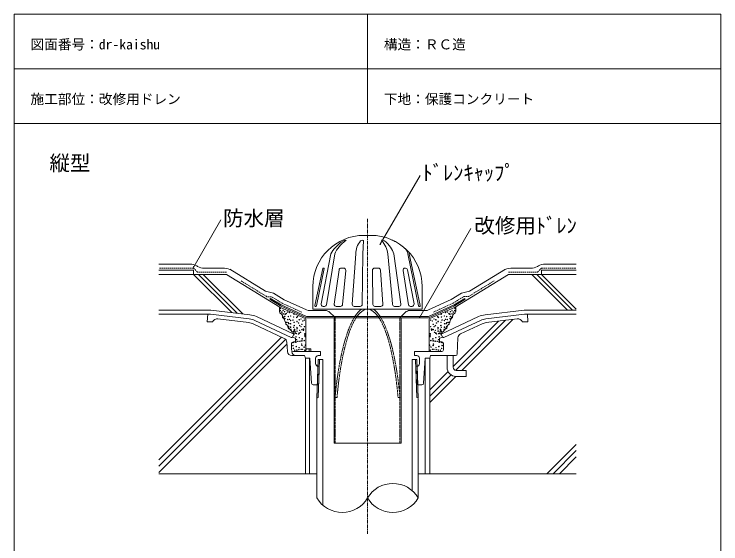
# Model space of a CAD drawing. Units: millimetres, scale not verified. Extents: x -517 to 518, y -673 to 792.
# Drawn here: x -517 to 518, y 17 to 792 of the extents above; entities that cross this region are included whole.
import ezdxf
from ezdxf.enums import TextEntityAlignment as Align

# ---------------------------------------------------------------- set-up
doc = ezdxf.new("R2010")
doc.units = ezdxf.units.MM
doc.header["$PDMODE"] = 32
doc.header["$PDSIZE"] = 0.8
for name, pattern in [('CHAIN1', [8, 5, -1, 1, -1]), ('DASHED1', [1.8, 1.2, -0.6]), ('DASHED2', [3, 2, -1])]:
    doc.linetypes.add(name, pattern=pattern)
doc.layers.add('0-0', color=7, linetype='Continuous', lineweight=13)
doc.styles.add('ＭＳ ゴシック', font='')
doc.styles.get('ＭＳ ゴシック').set_extended_font_data('MS Gothic')

msp = doc.modelspace()

# ---------------------------------------------------------------- linework, layer by layer
at = {"layer": '0-0'}
for p, q in [((-516.864, 792.357), (-516.864, -673.469)), ((-516.864, 792.357), (517.853, 792.357)), ((0.494, 792.357), (0.494, 632.357)), ((517.853, 792.357), (517.853, -673.469)), ((-516.864, 712.357), (517.853, 712.357)), ((-516.864, 632.357), (517.853, 632.357)), ((19.192, 455.681), (77.368, 556.444)), ((-253.993, 422.524), (-214.283, 491.305)), ((76.912, 348.904), (151.723, 478.48)), ((-304.975, 411.565), (-205.924, 411.565)), ((-254.171, 411.565), (-198.212, 355.606)), ((-247.1, 411.565), (-190.177, 354.642)), ((-240.029, 411.565), (-182.141, 353.678)), ((-127.739, 363.68), (-205.924, 411.565)), ((128.844, 363.68), (207.029, 411.565)), ((207.029, 411.565), (306.08, 411.565)), ((241.133, 411.565), (293.402, 359.296)), ((248.204, 411.565), (300.473, 359.296)), ((255.275, 411.565), (306.08, 360.761)), ((-89.748, 346.363), (-127.739, 363.68)), ((90.852, 346.363), (128.844, 363.68)), ((-233.475, 353.296), (-304.975, 353.296)), ((172.962, 352.444), (230.067, 359.296)), ((230.067, 359.296), (306.08, 359.296)), ((234.58, 353.296), (306.08, 353.296)), ((-107.318, 324.106), (-162.147, 349.674)), ((-89.748, 298.542), (-89.748, 346.363)), ((90.852, 298.542), (90.852, 346.363)), ((108.422, 324.106), (163.251, 349.674)), ((125.872, 276.752), (192.199, 343.079)), ((129.858, 271.546), (202.645, 344.333)), ((138.617, 271.112), (213.091, 345.586)), ((-107.318, 324.106), (-109.298, 319.86)), ((108.422, 324.106), (110.402, 319.86)), ((-304.975, 140.061), (-125.322, 319.714)), ((-304.975, 130.869), (-119.369, 316.474)), ((-304.975, 121.676), (-117.366, 309.285)), ((91.552, 242.432), (118.53, 269.41)), ((91.552, 233.24), (122.862, 264.549)), ((91.552, 224.047), (129.786, 262.281)), ((263.068, 119.792), (306.08, 162.803)), ((272.261, 119.792), (306.08, 153.611)), ((281.453, 119.792), (306.08, 144.418)), ((-73.548, 119.792), (-304.975, 119.792)), ((74.652, 119.792), (306.08, 119.792))]:
    msp.add_line(p, q, dxfattribs=at)
at = {"layer": '0-0', "color": 1, "linetype": 'CHAIN1'}
msp.add_line((0.552, 31.871), (0.552, 493.105), dxfattribs=at)
at = {"layer": '0-0', "color": 1}
for p, q in [((5.552, 468.683), (-4.448, 468.683)), ((-5.192, 460.651), (-6.341, 441.55)), ((36.097, 461.59), (37.389, 461.59)), ((-67.501, 368.253), (-53.323, 441.55)), ((-59.43, 367.211), (-47.575, 441.55)), ((-21.788, 367.898), (-16.488, 441.55)), ((-7.234, 367.647), (-6.341, 441.55)), ((49.384, 368.106), (38.932, 441.55)), ((75.125, 365.484), (59.704, 441.55)), ((77.625, 365.889), (61.722, 441.55)), ((-76.521, 365.889), (-65.096, 420.244)), ((-74.02, 365.484), (-62.939, 420.144)), ((-63.914, 420.683), (-64.121, 420.683)), ((-48.28, 368.106), (-41.164, 418.106)), ((-34.422, 420.683), (-38.194, 420.683)), ((-36.011, 367.41), (-31.434, 417.41)), ((8.339, 367.647), (7.734, 417.647)), ((16.303, 420.683), (10.734, 420.683)), ((22.893, 367.898), (19.295, 417.898)), ((60.534, 367.211), (52.561, 417.211)), ((55.989, 420.683), (55.524, 420.683)), ((68.605, 368.253), (58.934, 418.253)), ((-79.448, 393.683), (-79.448, 360.683)), ((80.552, 393.683), (80.552, 360.683)), ((-141.686, 376.326), (-142.469, 375.047)), ((-126.799, 365.45), (-142.469, 375.047)), ((-126.093, 366.777), (-141.686, 376.326)), ((127.903, 365.45), (143.574, 375.047)), ((-88.918, 348.183), (-126.799, 365.45)), ((-88.592, 349.683), (-126.093, 366.777)), ((-75, 364.683), (-75.542, 364.683)), ((-64.555, 364.683), (-62.392, 364.683)), ((-38.998, 364.683), (-45.31, 364.683)), ((-10.234, 364.683), (-18.796, 364.683)), ((19.901, 364.683), (11.339, 364.683)), ((46.414, 364.683), (40.103, 364.683)), ((65.66, 364.683), (63.497, 364.683)), ((76.647, 364.683), (76.105, 364.683)), ((90.023, 348.183), (127.903, 365.45)), ((80.552, 360.683), (-79.448, 360.683)), ((-88.918, 348.183), (-48.448, 348.183)), ((-88.592, 349.683), (89.697, 349.683)), ((-48.448, 164.664), (-48.448, 348.183)), ((-48.448, 348.183), (49.552, 348.183)), ((49.552, 164.664), (49.552, 348.183)), ((90.023, 348.183), (49.552, 348.183)), ((-48.448, 164.664), (49.552, 164.664))]:
    msp.add_line(p, q, dxfattribs=at)
at = {"layer": '0-0', "color": 4}
for p, q in [((-259.53, 426.565), (-304.975, 426.565)), ((260.634, 426.565), (306.08, 426.565)), ((-248.42, 423.245), (-249.53, 423.886)), ((-238.42, 420.565), (-209.025, 420.565)), ((-148.899, 387.193), (-201.224, 419.24)), ((150.003, 387.193), (202.328, 419.24)), ((239.524, 420.565), (210.13, 420.565)), ((249.524, 423.245), (250.634, 423.886)), ((-136.985, 384.001), (-148.899, 387.193)), ((-121.393, 374.452), (-136.985, 384.001)), ((122.965, 374.738), (138.09, 384.001)), ((138.09, 384.001), (150.003, 387.193)), ((-88.614, 359.584), (-122.36, 374.966)), ((89.719, 359.584), (122.965, 374.738)), ((-61.59, 358.683), (-84.466, 358.683)), ((-54.519, 355.754), (-48.448, 349.683)), ((55.623, 355.754), (49.552, 349.683)), ((85.571, 358.683), (62.694, 358.683))]:
    msp.add_line(p, q, dxfattribs=at)
at = {"layer": '0-0', "color": 3}
for p, q in [((-254.171, 417.565), (-304.975, 417.565)), ((-254.171, 411.565), (-254.171, 417.565)), ((255.275, 411.565), (255.275, 417.565)), ((255.275, 417.565), (306.08, 417.565))]:
    msp.add_line(p, q, dxfattribs=at)
at = {"layer": '0-0', "color": 5, "linetype": 'DASHED2'}
for p, q in [((-254.171, 420.565), (-304.171, 420.565)), ((-254.171, 420.565), (-248.171, 414.565)), ((-205.924, 414.565), (-248.171, 414.565)), ((207.029, 414.565), (249.275, 414.565)), ((255.275, 420.565), (249.275, 414.565)), ((255.275, 420.565), (305.275, 420.565)), ((-146.82, 378.885), (-184.571, 402.005)), ((148.311, 379.121), (186.062, 402.242)), ((-140.119, 378.885), (-146.82, 378.885)), ((-124.682, 369.431), (-140.119, 378.885)), ((125.787, 369.431), (141.61, 379.121)), ((141.61, 379.121), (148.311, 379.121)), ((-95.517, 356.137), (-124.682, 369.431)), ((97.036, 356.325), (125.787, 369.431))]:
    msp.add_line(p, q, dxfattribs=at)
at = {"layer": '0-0', "color": 134}
for p, q in [((-233.475, 353.296), (-234.098, 342.092)), ((-233.475, 353.296), (-229.321, 353.296)), ((-172.573, 346.487), (-229.321, 353.296)), ((234.58, 353.296), (235.202, 342.092)), ((-234.098, 342.092), (-226.298, 342.092)), ((-218.389, 346.354), (-173.239, 340.936)), ((-111.031, 319.218), (-164.682, 344.236)), ((112.136, 319.218), (165.787, 344.236)), ((219.493, 346.354), (174.343, 340.936)), ((235.202, 342.092), (227.402, 342.092)), ((-167.045, 339.169), (-121.276, 317.827)), ((168.149, 339.169), (136.729, 324.518)), ((-117.533, 312.295), (-116.788, 298.832)), ((132.982, 318.907), (131.96, 295.18)), ((-110.598, 301.142), (-110.598, 310.242)), ((-89.403, 302.442), (-89.403, 301.142)), ((-84.899, 302.442), (-84.899, 298.542)), ((111.702, 301.142), (111.702, 310.242)), ((117.032, 275.532), (117.032, 292.692)), ((125.872, 292.692), (125.872, 275.532)), ((-90.448, 288.792), (-84.598, 288.792)), ((-75.498, 280.992), (-75.498, 288.792)), ((-71.756, 286.946), (-64.968, 286.946)), ((72.861, 286.946), (66.072, 286.946)), ((76.602, 280.992), (76.602, 288.792)), ((91.552, 288.792), (85.702, 288.792)), ((-72.917, 249.792), (-72.063, 277.119)), ((74.022, 249.792), (73.168, 277.119))]:
    msp.add_line(p, q, dxfattribs=at)
at = {"layer": '0-0', "color": 1, "linetype": 'DASHED1'}
for p, q in [((-46.948, 164.664), (-46.948, 348.183)), ((48.052, 164.664), (48.052, 348.183)), ((-46.978, 231.333), (-44.148, 231.333)), ((48.082, 231.333), (45.253, 231.333))]:
    msp.add_line(p, q, dxfattribs=at)
at = {"layer": '0-0', "color": 2}
for p, q in [((-90.448, 288.792), (-90.448, 119.792)), ((-84.598, 288.792), (-84.598, 119.792)), ((-69.833, 286.946), (-71.57, 231.369)), ((-64.968, 286.946), (-64.968, 74.014)), ((66.072, 286.946), (66.072, 94.713)), ((70.938, 286.946), (72.675, 231.369)), ((85.052, 288.792), (85.052, 119.792)), ((91.552, 288.792), (91.552, 119.792)), ((-73.528, 230.239), (-73.528, 84.355)), ((74.652, 229.616), (74.652, 84.355)), ((21.257, 102.403), (26.55, 104.193)), ((26.55, 104.193), (32.031, 105.279)), ((32.031, 105.279), (37.607, 105.643)), ((37.607, 105.643), (43.183, 105.279)), ((43.183, 105.279), (48.664, 104.193)), ((48.664, 104.193), (53.958, 102.403)), ((3.679, 88.983), (7.377, 93.173)), ((7.377, 93.173), (11.588, 96.847)), ((11.588, 96.847), (16.241, 99.94)), ((16.241, 99.94), (21.257, 102.403)), ((53.958, 102.403), (58.973, 99.94)), ((58.973, 99.94), (63.626, 96.847)), ((63.626, 96.847), (67.837, 93.173)), ((67.837, 93.173), (71.535, 88.983)), ((-70.411, 79.727), (-73.528, 84.355)), ((0.562, 84.355), (-2.555, 79.727)), ((0.562, 84.355), (3.679, 88.983)), ((3.679, 79.727), (0.562, 84.355)), ((71.535, 88.983), (74.652, 84.355)), ((74.652, 84.355), (71.535, 79.727)), ((-66.713, 75.537), (-70.411, 79.727)), ((-62.502, 71.864), (-66.713, 75.537)), ((-6.253, 75.537), (-10.465, 71.864)), ((-2.555, 79.727), (-6.253, 75.537)), ((7.377, 75.537), (3.679, 79.727)), ((11.588, 71.864), (7.377, 75.537)), ((67.837, 75.537), (63.626, 71.864)), ((71.535, 79.727), (67.837, 75.537)), ((-57.85, 68.77), (-62.502, 71.864)), ((-52.834, 66.307), (-57.85, 68.77)), ((-47.54, 64.518), (-52.834, 66.307)), ((-42.059, 63.432), (-47.54, 64.518)), ((-36.483, 63.068), (-42.059, 63.432)), ((-30.907, 63.432), (-36.483, 63.068)), ((-25.427, 64.518), (-30.907, 63.432)), ((-20.133, 66.307), (-25.427, 64.518)), ((-15.117, 68.77), (-20.133, 66.307)), ((-10.465, 71.864), (-15.117, 68.77)), ((16.241, 68.77), (11.588, 71.864)), ((21.257, 66.307), (16.241, 68.77)), ((26.55, 64.518), (21.257, 66.307)), ((32.031, 63.432), (26.55, 64.518)), ((37.607, 63.068), (32.031, 63.432)), ((43.183, 63.432), (37.607, 63.068)), ((48.664, 64.518), (43.183, 63.432)), ((53.958, 66.307), (48.664, 64.518)), ((58.973, 68.77), (53.958, 66.307)), ((63.626, 71.864), (58.973, 68.77))]:
    msp.add_line(p, q, dxfattribs=at)
at = {"layer": '0-0', "color": 1}
for points in [[(37.115, 367.41), (36.42, 375.002), (30.329, 441.55)], [(89.697, 349.683), (127.198, 366.777), (142.79, 376.326), (143.574, 375.047)]]:
    msp.add_lwpolyline(points, dxfattribs=at)
at = {"layer": '0-0', "lineweight": 18}
for points in [[(-127.739, 363.68), (-128.549, 363.764), (-128.549, 360.159), (-128.549, 358.957), (-128.549, 358.557), (-128.549, 358.156), (-128.549, 357.355), (-128.148, 357.355), (-128.148, 356.954), (-127.747, 356.554), (-127.747, 356.153), (-127.747, 355.752), (-127.747, 355.352), (-127.747, 354.951), (-127.347, 354.951), (-126.946, 354.15), (-126.546, 354.15), (-125.744, 353.75), (-125.344, 353.349), (-125.344, 352.948), (-124.943, 352.948), (-124.943, 352.548), (-124.543, 352.147), (-124.543, 351.747), (-124.142, 351.346), (-124.142, 350.945), (-123.742, 350.545), (-123.742, 350.144), (-123.742, 349.343), (-123.742, 348.943), (-123.742, 348.542), (-123.742, 348.141), (-123.341, 347.741), (-122.94, 347.741), (-122.54, 347.34), (-122.139, 347.34), (-122.139, 346.94), (-121.739, 346.539), (-121.739, 346.138), (-121.338, 346.138)], [(128.844, 363.68), (129.653, 363.764), (129.653, 360.159), (129.653, 358.957), (129.653, 358.557), (129.653, 358.156), (129.653, 357.355), (129.253, 357.355), (129.253, 356.954), (128.852, 356.554), (128.852, 356.153), (128.852, 355.752), (128.852, 355.352), (128.852, 354.951), (128.451, 354.951), (128.051, 354.15), (127.65, 354.15), (126.849, 353.75), (126.449, 353.349), (126.449, 352.948), (126.048, 352.948), (126.048, 352.548), (125.647, 352.147), (125.647, 351.747), (125.247, 351.346), (125.247, 350.945), (124.846, 350.545), (124.846, 350.144), (124.846, 349.343), (124.846, 348.943), (124.846, 348.542), (124.846, 348.141), (124.446, 347.741), (124.045, 347.741), (123.644, 347.34), (123.244, 347.34), (123.244, 346.94), (122.843, 346.539), (122.843, 346.138), (122.443, 346.138)], [(-121.338, 346.138), (-121.338, 345.738), (-120.937, 345.337), (-120.937, 344.937), (-120.937, 344.536), (-120.537, 343.735), (-120.537, 342.934), (-120.136, 342.934), (-120.136, 342.133), (-119.736, 341.331), (-119.335, 341.331), (-118.935, 340.53), (-118.935, 340.13), (-118.935, 339.729), (-118.935, 339.329), (-118.935, 338.928), (-118.534, 338.127), (-117.733, 338.127), (-117.733, 337.726), (-117.332, 337.726), (-116.932, 336.925), (-116.932, 336.524), (-116.531, 336.124), (-116.13, 335.723), (-116.13, 335.323), (-116.13, 334.922), (-115.73, 334.522), (-115.73, 334.121), (-115.73, 333.32), (-115.329, 332.919), (-115.329, 332.519), (-114.528, 331.717), (-113.727, 331.717), (-113.326, 331.317), (-112.926, 330.916), (-112.525, 330.115), (-112.125, 330.115), (-111.724, 329.715), (-111.323, 329.314), (-110.923, 328.913)], [(122.443, 346.138), (122.443, 345.738), (122.042, 345.337), (122.042, 344.937), (122.042, 344.536), (121.642, 343.735), (121.642, 342.934), (121.241, 342.934), (121.241, 342.133), (120.84, 341.331), (120.44, 341.331), (120.039, 340.53), (120.039, 340.13), (120.039, 339.729), (120.039, 339.329), (120.039, 338.928), (119.639, 338.127), (118.837, 338.127), (118.837, 337.726), (118.437, 337.726), (118.036, 336.925), (118.036, 336.524), (117.636, 336.124), (117.235, 335.723), (117.235, 335.323), (117.235, 334.922), (116.835, 334.522), (116.835, 334.121), (116.835, 333.32), (116.434, 332.919), (116.434, 332.519), (115.633, 331.717), (114.832, 331.717), (114.431, 331.317), (114.03, 330.916), (113.63, 330.115), (113.229, 330.115), (112.829, 329.715), (112.428, 329.314), (112.028, 328.913)], [(-110.923, 328.913), (-110.923, 328.513), (-110.522, 328.112), (-109.721, 327.712), (-109.321, 327.311), (-108.92, 326.91), (-108.519, 326.91), (-108.519, 326.51), (-108.119, 326.109), (-108.119, 325.709), (-108.119, 325.308), (-107.718, 325.308), (-107.718, 324.908), (-107.718, 324.507), (-107.318, 324.106)], [(112.028, 328.913), (112.028, 328.513), (111.627, 328.112), (110.826, 327.712), (110.425, 327.311), (110.025, 326.91), (109.624, 326.91), (109.624, 326.51), (109.223, 326.109), (109.223, 325.709), (109.223, 325.308), (108.823, 325.308), (108.823, 324.908), (108.823, 324.507), (108.422, 324.106)]]:
    msp.add_lwpolyline(points, dxfattribs=at)
at = {"layer": '0-0'}
msp.add_lwpolyline([(-171.858, 352.444), (-228.963, 359.296), (-304.975, 359.296)], dxfattribs=at)
at = {"layer": '0-0', "color": 134}
for points in [[(173.677, 346.487), (230.426, 353.296), (234.58, 353.296)], [(-107.998, 312.842), (-104.748, 312.842), (-104.748, 318.042), (-105.398, 318.042), (-109.298, 319.86)], [(109.102, 312.842), (105.852, 312.842), (105.852, 318.042), (106.502, 318.042), (110.402, 319.86)], [(-82.556, 298.542), (-82.556, 302.442), (-89.403, 302.442)], [(-110.297, 292.692), (-91.748, 292.692), (-90.448, 288.792), (-83.948, 288.792), (-81.509, 252.219)], [(-71.598, 292.692), (-68.348, 292.692), (-68.348, 298.542), (-107.998, 298.542)], [(72.702, 292.692), (69.452, 292.692), (69.452, 298.542), (109.102, 298.542)], [(129.362, 292.692), (92.852, 292.692), (91.552, 288.792), (85.052, 288.792), (82.614, 252.219)], [(-78.915, 249.792), (-72.917, 249.792), (-70.905, 251.742), (-70.113, 277.092), (-71.598, 277.092)], [(80.02, 249.792), (74.022, 249.792), (72.01, 251.742), (71.218, 277.092), (72.702, 277.092)], [(130.292, 271.112), (144.852, 271.112), (144.852, 262.272), (130.292, 262.272)]]:
    msp.add_lwpolyline(points, dxfattribs=at)
at = {"layer": '0-0', "color": 2}
for points in [[(-71.756, 286.946), (-73.528, 230.239), (-71.57, 231.369)], [(72.675, 231.369), (74.633, 230.239), (72.861, 286.946)]]:
    msp.add_lwpolyline(points, dxfattribs=at)
at = {"layer": '0-0', "color": 1}
for centre, radius, start, end in [((-4.448, 393.683), 75, 90, 180), ((5.552, 393.683), 75, 0, 90), ((-38.194, 417.683), 3, 90, 171.90022), ((-34.422, 417.683), 3, 354.77025, 90), ((10.734, 417.683), 3, 90, 180.69279), ((16.303, 417.683), 3, 4.11595, 90), ((55.524, 417.683), 3, 90, 189.06015), ((55.989, 417.683), 3, 10.94708, 90), ((-75.542, 365.683), 1, 168.12981, 270), ((-75, 365.683), 1, 270, 348.5396), ((-64.555, 367.683), 3, 169.05292, 270), ((-62.392, 367.683), 3, 270, 350.93985), ((-45.31, 367.683), 3, 171.90022, 270), ((-38.998, 367.683), 3, 270, 354.77025), ((-18.796, 367.683), 3, 175.88405, 270), ((-10.234, 367.683), 3, 270, 359.30721), ((11.339, 367.683), 3, 180.69279, 270), ((19.901, 367.683), 3, 270, 4.11595), ((40.103, 367.683), 3, 185.22975, 270), ((46.414, 367.683), 3, 270, 8.09978), ((63.497, 367.683), 3, 189.06015, 270), ((65.66, 367.683), 3, 270, 10.94708), ((76.105, 365.683), 1, 191.4604, 270), ((76.647, 365.683), 1, 270, 11.87019)]:
    msp.add_arc(centre, radius, start, end, dxfattribs=at)
at = {"layer": '0-0', "color": 4}
for centre, radius, start, end in [((-259.53, 406.565), 20, 60, 90), ((260.634, 406.565), 20, 90, 120), ((-238.42, 440.565), 20, 240, 270), ((-209.025, 400.565), 20, 58.51445, 90), ((210.13, 400.565), 20, 90, 121.48555), ((239.524, 440.565), 20, 270, 300), ((-84.466, 368.683), 10, 245.49552, 270), ((-61.59, 348.683), 10, 45, 90), ((62.694, 348.683), 10, 90, 135), ((85.571, 368.683), 10, 270, 294.50448)]:
    msp.add_arc(centre, radius, start, end, dxfattribs=at)
at = {"layer": '0-0'}
for centre, start, end in [((-175.67, 320.672), 65, 83.15723), ((176.775, 320.672), 96.84277, 115)]:
    msp.add_arc(centre, 32, start, end, dxfattribs=at)
at = {"layer": '0-0', "color": 134}
for centre, radius, start, end in [((-219.318, 338.61), 7.8, 83.15723, 153.48932), ((-175.67, 320.672), 26, 65, 83.15723), ((176.775, 320.672), 26, 96.84277, 115), ((220.422, 338.61), 7.8, 26.51068, 96.84277), ((-175.67, 320.672), 20.41, 65, 83.15723), ((176.775, 320.672), 20.41, 96.84277, 115), ((139.476, 318.627), 6.5, 115, 177.53176), ((-124.023, 311.936), 6.5, 3.16763, 65), ((-110.482, 320.396), 1.3, 245, 335.65137), ((-107.998, 310.242), 2.6, 90, 180), ((109.102, 310.242), 2.6, 0, 90), ((111.587, 320.396), 1.3, 204.34863, 295), ((-107.998, 301.142), 2.6, 180, 270), ((-92.003, 301.142), 2.6, 270, 0), ((109.102, 301.142), 2.6, 270, 0), ((-110.297, 299.192), 6.5, 183.16763, 270), ((-103.848, 299.192), 6.5, 183.63573, 270), ((-71.598, 288.792), 3.9, 90, 180), ((72.702, 288.792), 3.9, 0, 90), ((129.362, 295.292), 2.6, 270, 357.53176), ((-71.598, 280.992), 3.9, 180, 270), ((72.702, 280.992), 3.9, 270, 0), ((130.292, 275.532), 13.26, 180, 270), ((130.292, 275.532), 4.42, 180, 270), ((-78.915, 252.392), 2.6, 183.81407, 270), ((80.02, 252.392), 2.6, 270, 356.18593)]:
    msp.add_arc(centre, radius, start, end, dxfattribs=at)
at = {"layer": '0-0', "color": 1, "linetype": 'DASHED1'}
for centre, start, end in [((-48.448, 348.183), 0, 90), ((49.552, 348.183), 90, 180)]:
    msp.add_arc(centre, 1.5, start, end, dxfattribs=at)
at = {"layer": '0-0', "color": 1}
for centre, major_axis, ratio, start_param, end_param in [((50.896, 427.976), (107.697, 0), 0.5, 2.48957159, 2.88677177), ((66.079, 429.751), (116.079, 0), 0.5, 2.56094311, 2.93686114), ((-30.382, 458.631), (5.919, 0), 0.5, 1.67418432, 2.39027974), ((83.186, 442.493), (99.692, 0), 0.5, 2.76873195, 3.16051856), ((-7.424, 460.456), (2.266, 0), 0.5, 0.17319762, 2.96839504), ((-89.371, 438.082), (119.901, 0), 0.5, 0.05788453, 0.40294844), ((20.834, 458.631), (5.919, 0), 0.5, 0.75131292, 1.55513414), ((-50.971, 436.137), (90.553, 0), 0.5, 0.11984699, 0.57215159), ((4.554, 438.803), (55.423, 0), 0.5, 0.8293921, 0.96534685), ((4.554, 438.803), (55.423, 0), 0.5, 0.09928608, 0.39149783), ((6.572, 438.803), (55.423, 0), 0.5, 0.09928608, 0.19982754), ((-64.121, 420.193), (0.98, 0), 0.5, 1.57079633, 3.03688216), ((-63.914, 420.193), (0.98, 0), 0.5, 6.18216401, 7.85398163), ((0.552, 164.664), (0, 196.019), 0.2425, 5.94658503, 6.61978559), ((0.552, 164.664), (0, 199.019), 0.253466, 0.17385031, 0.37732115), ((0.552, 164.664), (0, 199.019), 0.253466, 5.90586416, 6.109335)]:
    msp.add_ellipse(centre, major_axis=major_axis, ratio=ratio, start_param=start_param, end_param=end_param, dxfattribs=at)
at = {"layer": '0-0', "color": 1, "linetype": 'DASHED1'}
for major_axis, ratio, start_param, end_param in [((0, 199.019), 0.253466, 0.37732115, 1.22920213), ((0, 196.019), 0.2425, 0.33660028, 1.22375554), ((0, 196.019), 0.2425, 5.05942977, 5.94658503), ((0, 199.019), 0.253466, 5.05398318, 5.90586416)]:
    msp.add_ellipse((0.552, 164.664), major_axis=major_axis, ratio=ratio, start_param=start_param, end_param=end_param, dxfattribs=at)
at = {"layer": '0-0'}
for p in [(19.192, 455.681), (-253.993, 422.524), (-127.338, 361.689), (-127.05, 358.595), (-124.948, 356.313), (-123.095, 358.939), (-123.095, 353.78), (-120.916, 357.059), (-120.086, 353.351), (-118.538, 354.21), (-116.647, 356.446), (-113.897, 355.715), (-107.19, 353.351), (108.294, 353.351), (115.002, 355.715), (117.752, 356.446), (119.643, 354.21), (121.191, 353.351), (122.021, 357.059), (124.2, 358.939), (124.2, 353.78), (126.053, 356.313), (128.155, 358.595), (128.442, 361.689), (-122.111, 349.144), (-120.617, 350.04), (-120.258, 346.902), (-117.593, 341.314), (-116.287, 345.411), (-115.357, 349.826), (-113.638, 345.785), (-111.956, 343.917), (-111.918, 350.599), (-108.565, 344.667), (-107.625, 349.144), (-106.932, 341.4), (-103.235, 348.536), (-102.697, 342.573), (-102.289, 349.74), (-101.95, 349.592), (-99.452, 345.183), (-96.787, 346.301), (-94.293, 343.292), (-91.944, 344.664), (76.912, 348.904), (93.049, 344.664), (95.398, 343.292), (97.891, 346.301), (100.557, 345.183), (103.055, 349.592), (103.394, 349.74), (103.801, 342.573), (104.339, 348.536), (108.036, 341.4), (108.73, 349.144), (109.67, 344.667), (113.023, 350.599), (113.06, 343.917), (114.742, 345.785), (116.462, 349.826), (117.391, 345.411), (118.697, 341.314), (121.363, 346.902), (121.722, 350.04), (123.215, 349.144), (-115.443, 340.884), (-115.241, 335.256), (-114.67, 339.337), (-114.24, 332.717), (-112.176, 339.251), (-112.09, 334.264), (-111.488, 331.169), (-107.534, 334.092), (-106.729, 336.6), (-106.416, 330.911), (-102.697, 333.762), (-102.633, 331.943), (-100.398, 340.368), (-98.814, 336.6), (-96.873, 334.952), (-95.583, 338.391), (-95.497, 330.739), (-93.09, 331.513), (-91.886, 334.952), (92.991, 334.952), (94.194, 331.513), (96.602, 330.739), (96.688, 338.391), (97.977, 334.952), (99.918, 336.6), (101.502, 340.368), (103.738, 331.943), (103.801, 333.762), (107.521, 330.911), (107.833, 336.6), (108.638, 334.092), (112.593, 331.169), (113.195, 334.264), (113.281, 339.251), (115.344, 332.717), (115.774, 339.337), (116.346, 335.256), (116.548, 340.884), (-108.141, 327.363), (-107.534, 328.504), (-107.11, 323.408), (-106.422, 329.168), (-105.728, 325.409), (-105.534, 327.49), (-103.741, 324.897), (-102.805, 328.418), (-100.57, 324.377), (-99.41, 325.495), (-98.764, 329.707), (-97.56, 326.784), (-93.288, 329.879), (-91.376, 322.634), (-91.197, 324.802), (-91.047, 320.566), (92.152, 320.566), (92.302, 324.802), (92.481, 322.634), (94.393, 329.879), (98.665, 326.784), (99.869, 329.707), (100.515, 325.495), (101.674, 324.377), (103.91, 328.418), (104.846, 324.897), (106.639, 327.49), (106.833, 325.409), (107.526, 329.168), (108.214, 323.408), (108.638, 328.504), (109.246, 327.363), (-108.246, 311.947), (-105.085, 312.353), (-104.189, 320.268), (-103.915, 312.545), (-103.443, 316.086), (-101.521, 313.521), (-99.286, 318.851), (-98.426, 313.693), (-95.528, 314.294), (-95.159, 317.218), (-92.093, 314.742), (93.197, 314.742), (96.264, 317.218), (96.632, 314.294), (99.531, 313.693), (100.391, 318.851), (102.626, 313.521), (104.547, 316.086), (105.019, 312.545), (105.294, 320.268), (106.19, 312.353), (109.35, 311.947), (-108.694, 307.318), (-107.947, 303.136), (-106.026, 300.571), (-103.79, 305.901), (-102.93, 300.743), (-100.032, 301.344), (-99.663, 304.268), (-96.597, 301.792), (-95.88, 309.684), (-95.552, 307.616), (-94.506, 301.792), (-92.266, 305.078), (-91.37, 300.597), (-90.378, 307.965), (91.483, 307.965), (92.475, 300.597), (93.371, 305.078), (95.611, 301.792), (96.656, 307.616), (96.985, 309.684), (97.702, 301.792), (100.768, 304.268), (101.136, 301.344), (104.035, 300.743), (104.895, 305.901), (107.13, 300.571), (109.052, 303.136), (109.798, 307.318)]:
    msp.add_point(p, dxfattribs=at)

# ---------------------------------------------------------------- texts
at = {"layer": '0-0', "style": 'ＭＳ ゴシック'}
for s, height, p in [('図面番号：dr-kaishu', 14.66, (-492.864, 736.357)), ('構造：ＲＣ造', 14.66, (24.494, 736.357)), ('施工部位：改修用ドレン', 14.66, (-492.864, 656.357)), ('下地：保護コンクリート', 14.66, (24.494, 656.357)), ('縦型', 21.99, (-465.127, 556.843)), ('ﾄﾞﾚﾝｷｬｯﾌﾟ', 21.99, (80.952, 542.58)), ('防水層', 21.99, (-210.999, 476.199)), ('改修用ﾄﾞﾚﾝ', 21.99, (156.97, 465.409))]:
    msp.add_text(s, height=height, dxfattribs=at).set_placement(p, align=Align.BOTTOM_LEFT)

doc.saveas('drawing.dxf')
